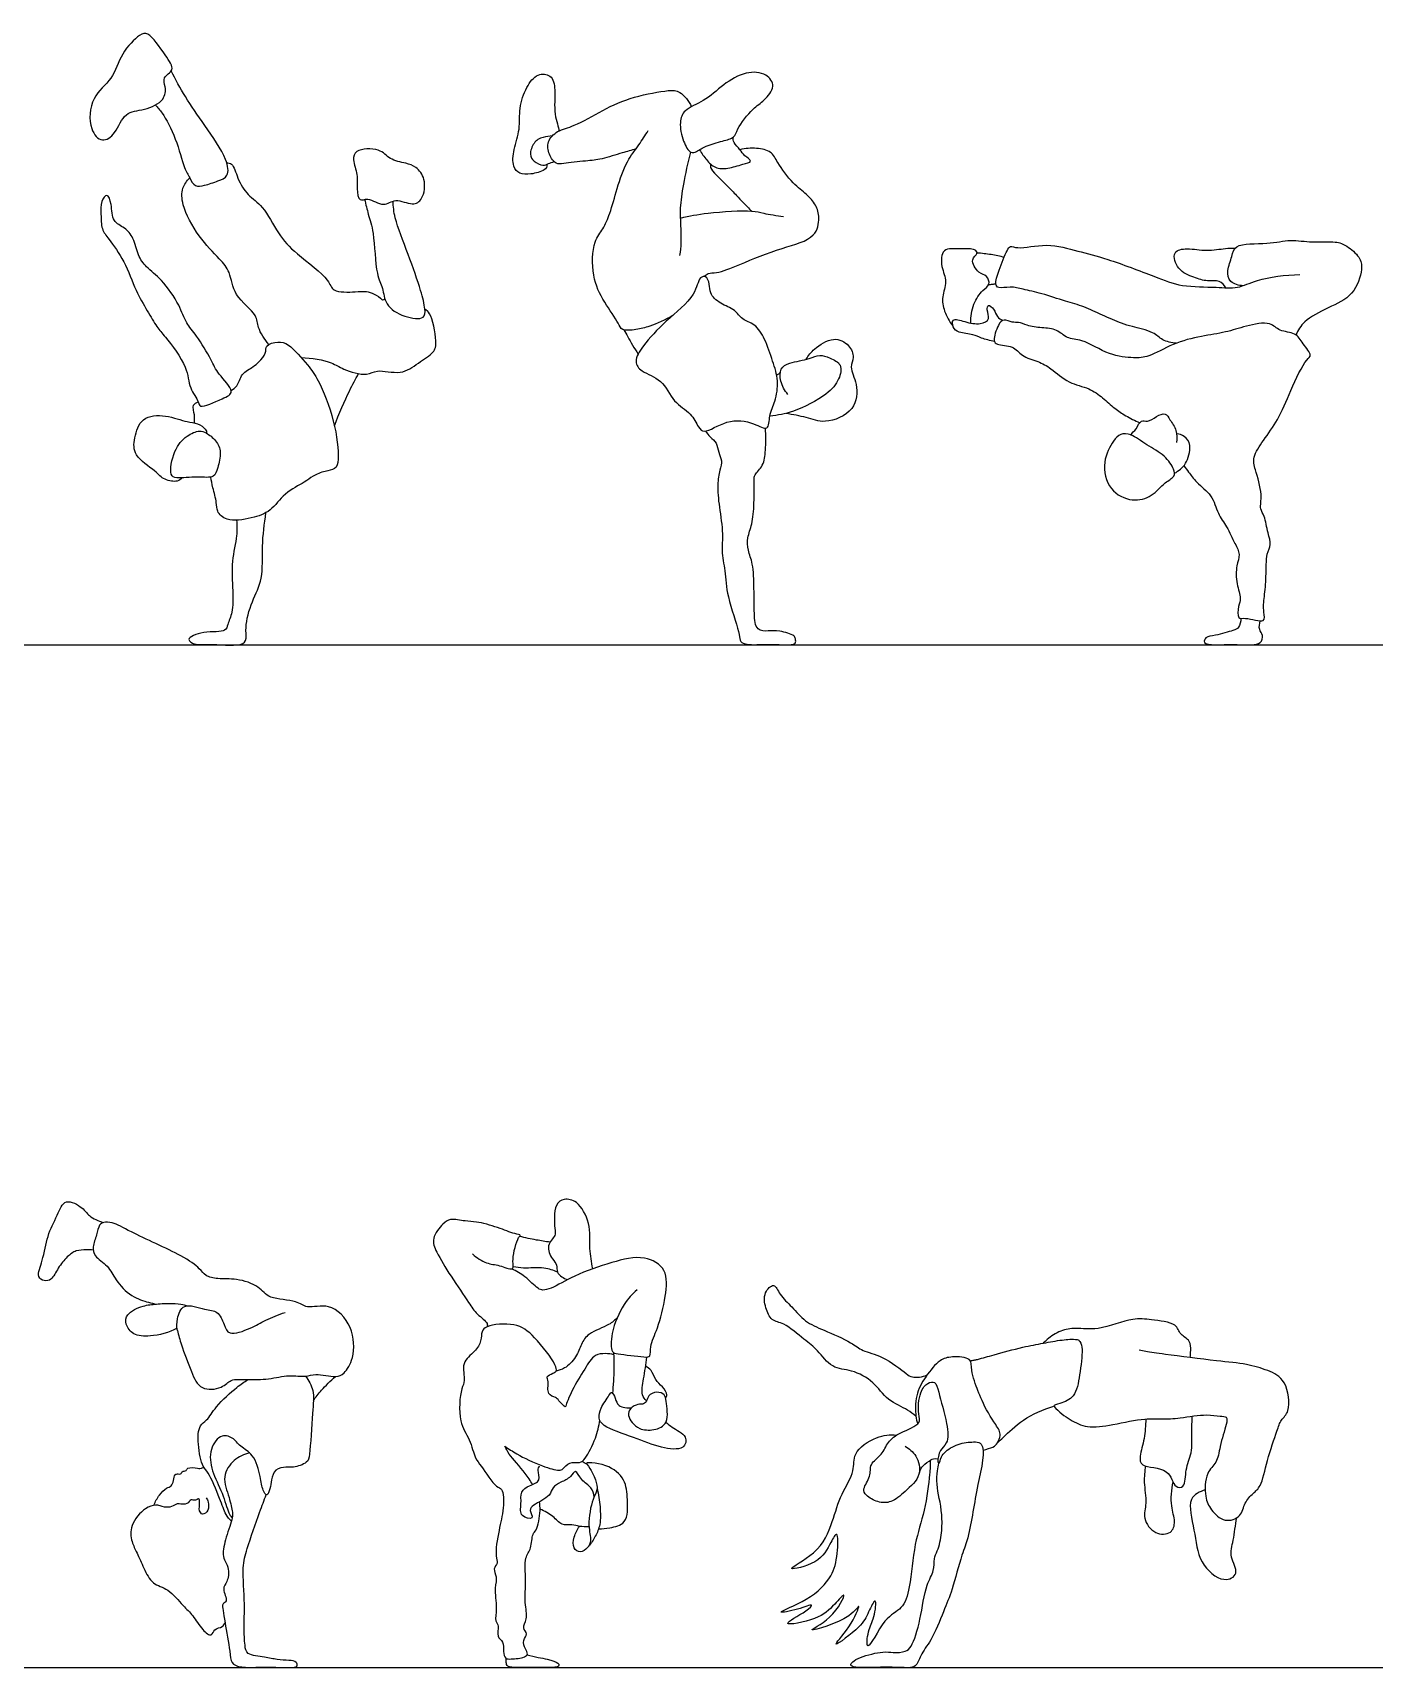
# Model space of a CAD drawing. Header units: millimetres. Extents: x 71.6 to 121.6, y 1.1 to 34.5.
# Drawn here: x 92.557 to 96.643, y 10.922 to 15.904 of the extents above; entities that cross this region are included whole.
import ezdxf

# ---------------------------------------------------------------- set-up
doc = ezdxf.new("R2010")
doc.units = ezdxf.units.MM

msp = doc.modelspace()

# ---------------------------------------------------------------- linework, layer by layer
for p, q in [((89.5772, 14.0402), (104.2076, 14.0402)), ((89.5772, 10.9244), (104.9122, 10.9244))]:
    msp.add_line(p, q)
for points, knots in [([(92.9605, 15.7392), (92.9625, 15.7271), (92.9598, 15.696), (92.8974, 15.6663), (92.8353, 15.6655), (92.8123, 15.5979), (92.7678, 15.5663), (92.7263, 15.6123), (92.7322, 15.7118), (92.8036, 15.7609), (92.8234, 15.8407), (92.8793, 15.8978), (92.9119, 15.9088), (92.9591, 15.837), (92.9942, 15.7907), (92.9504, 15.7692), (92.9588, 15.7496), (92.9605, 15.7392)], [0, 0, 0, 0, 0.350245, 0.8069, 1.238844, 1.699882, 2.075086, 2.467724, 3.013287, 3.527412, 4.043448, 4.54211, 4.828176, 5.347177, 5.747911, 6.076226, 6.376789, 6.376789, 6.376789, 6.376789]), ([(92.9306, 15.684), (92.938, 15.6763), (92.9539, 15.6599), (92.9956, 15.5816), (93.0165, 15.4944), (93.0348, 15.4644), (93.0499, 15.4328), (93.0822, 15.4391), (93.1206, 15.452), (93.1566, 15.4667), (93.1487, 15.5258), (93.0802, 15.6234), (93.0212, 15.7074), (92.9922, 15.7616), (92.9791, 15.7885)], [0, 0, 0, 0, 0.323493, 0.860901, 1.405851, 1.746197, 2.05351, 2.355556, 2.729607, 3.054102, 3.450462, 4.079315, 4.66775, 5.208371, 5.208371, 5.208371, 5.208371]), ([(94.1232, 15.5035), (94.1238, 15.4957), (94.1172, 15.4835), (94.0738, 15.4722), (94.0399, 15.4724), (94.0165, 15.4978), (94.0216, 15.5513), (94.0428, 15.6104), (94.0367, 15.6743), (94.0589, 15.7378), (94.0913, 15.7819), (94.1389, 15.7779), (94.1512, 15.7275), (94.1417, 15.6589), (94.1594, 15.6158), (94.1593, 15.6048)], [0, 0, 0, 0, 0.23329, 0.588481, 0.901296, 1.191194, 1.577691, 2.010111, 2.441696, 2.886439, 3.272844, 3.597366, 3.959219, 4.424851, 4.818719, 4.818719, 4.818719, 4.818719]), ([(94.6084, 15.5586), (94.5966, 15.5534), (94.5807, 15.5424), (94.5587, 15.5353), (94.5356, 15.5757), (94.5252, 15.6303), (94.5404, 15.6726), (94.6042, 15.6944), (94.6592, 15.7476), (94.7259, 15.7877), (94.7916, 15.783), (94.8219, 15.7404), (94.7839, 15.6958), (94.7499, 15.6749), (94.7019, 15.6135), (94.6953, 15.5837), (94.6569, 15.5739), (94.623, 15.5652), (94.6084, 15.5586)], [0, 0, 0, 0, 0.313315, 0.538825, 0.88455, 1.29466, 1.633368, 2.062605, 2.543451, 3.018694, 3.439487, 3.782627, 4.162453, 4.525076, 4.995044, 5.281066, 5.603727, 5.99578, 5.99578, 5.99578, 5.99578]), ([(94.3938, 15.5502), (94.3799, 15.5462), (94.3524, 15.5388), (94.2896, 15.5182), (94.2434, 15.5137), (94.1755, 15.5072), (94.15, 15.502), (94.1275, 15.5339), (94.122, 15.5737), (94.1555, 15.6085), (94.2098, 15.6187), (94.295, 15.6714), (94.384, 15.7104), (94.491, 15.7299), (94.5292, 15.7284), (94.5568, 15.6963), (94.5629, 15.6788)], [0, 0, 0, 0, 0.358056, 0.790221, 1.176028, 1.619083, 1.880125, 2.195648, 2.529814, 2.880418, 3.280206, 3.816569, 4.370528, 4.925867, 5.251541, 5.65661, 5.65661, 5.65661, 5.65661]), ([(94.5067, 15.0433), (94.4846, 15.0298), (94.4364, 15.0092), (94.3976, 14.9994), (94.3499, 14.9954), (94.3404, 15.0224), (94.2948, 15.086), (94.2583, 15.1607), (94.2623, 15.2684), (94.2949, 15.3058), (94.3166, 15.3558), (94.3364, 15.4302), (94.3639, 15.5128), (94.4036, 15.5615), (94.4221, 15.5918), (94.4315, 15.6063)], [0, 0, 0, 0, 0.478072, 0.835445, 1.179774, 1.443757, 1.915541, 2.426306, 2.97064, 3.343466, 3.733879, 4.214747, 4.721957, 5.14923, 5.540091, 5.540091, 5.540091, 5.540091]), ([(93.7244, 15.4936), (93.7348, 15.4859), (93.7559, 15.4592), (93.7478, 15.3972), (93.7135, 15.3749), (93.6613, 15.4035), (93.6267, 15.3697), (93.5794, 15.4051), (93.5501, 15.3872), (93.543, 15.4324), (93.5482, 15.4713), (93.5308, 15.5159), (93.5387, 15.55), (93.6159, 15.5547), (93.6422, 15.5169), (93.6937, 15.5075), (93.7151, 15.5004), (93.7244, 15.4936)], [0, 0, 0, 0, 0.377665, 0.810122, 1.139591, 1.548734, 1.905215, 2.310875, 2.584032, 2.916847, 3.293054, 3.679727, 3.977582, 4.43794, 4.818389, 5.218075, 5.550466, 5.550466, 5.550466, 5.550466]), ([(94.14, 15.5907), (94.1311, 15.5891), (94.1057, 15.5865), (94.082, 15.5707), (94.0684, 15.5336), (94.0817, 15.5118), (94.1112, 15.4964), (94.1276, 15.5064), (94.1394, 15.5097), (94.145, 15.5119)], [5.137139, 5.137139, 5.137139, 5.137139, 5.364159, 5.675318, 5.996481, 6.260551, 6.557557, 6.784806, 7.015942, 7.015942, 7.015942, 7.015942]), ([(94.5882, 15.5479), (94.594, 15.5367), (94.6089, 15.5169), (94.6343, 15.49), (94.6757, 15.4892), (94.7154, 15.5034), (94.7536, 15.5114), (94.7225, 15.53), (94.7128, 15.5476), (94.6901, 15.5692), (94.6903, 15.581), (94.6904, 15.5864)], [0, 0, 0, 0, 0.332711, 0.65244, 0.987582, 1.360201, 1.631047, 1.892863, 2.15605, 2.448124, 2.666582, 2.666582, 2.666582, 2.666582]), ([(94.6025, 15.1622), (94.606, 15.1657), (94.6146, 15.1735), (94.6438, 15.1708), (94.7153, 15.2009), (94.8344, 15.2493), (94.9428, 15.2748), (94.9547, 15.3404), (94.9438, 15.3807), (94.9135, 15.4132), (94.871, 15.4445), (94.8252, 15.5069), (94.8084, 15.5444), (94.7603, 15.5543), (94.7273, 15.5521), (94.711, 15.5477)], [0, 0, 0, 0, 0.208781, 0.483054, 0.952963, 1.588556, 2.140393, 2.541815, 2.886067, 3.23694, 3.637573, 4.113204, 4.450811, 4.81049, 5.196746, 5.196746, 5.196746, 5.196746]), ([(93.1481, 15.5079), (93.1531, 15.5074), (93.1674, 15.5078), (93.1809, 15.4576), (93.2109, 15.4079), (93.2617, 15.3762), (93.3042, 15.2892), (93.357, 15.2307), (93.4612, 15.1571), (93.467, 15.1125), (93.5413, 15.1144), (93.5723, 15.1192), (93.6054, 15.1066), (93.6229, 15.0895)], [0, 0, 0, 0, 0.221613, 0.611717, 1.050083, 1.48609, 2.032093, 2.563003, 3.191948, 3.536792, 3.990896, 4.328715, 4.727547, 4.727547, 4.727547, 4.727547]), ([(94.5283, 15.2256), (94.5301, 15.2389), (94.5332, 15.2654), (94.5311, 15.3231), (94.5285, 15.3713), (94.5392, 15.4449), (94.5528, 15.5084), (94.5618, 15.5406)], [0, 0, 0, 0, 0.343954, 0.751061, 1.128901, 1.591995, 2.135297, 2.135297, 2.135297, 2.135297]), ([(94.6221, 15.5039), (94.6216, 15.5005), (94.6158, 15.4914), (94.6706, 15.4401), (94.6995, 15.4099), (94.7212, 15.3863), (94.7382, 15.3693), (94.7468, 15.361)], [0, 0, 0, 0, 0.173687, 0.625435, 0.996317, 1.296131, 1.621079, 1.621079, 1.621079, 1.621079]), ([(93.2762, 14.9547), (93.2633, 14.9701), (93.2398, 15.0056), (93.2436, 15.047), (93.1664, 15.1019), (93.161, 15.176), (93.1246, 15.2172), (93.0602, 15.2825), (93.0107, 15.3756), (93.0098, 15.4305), (93.0263, 15.4533), (93.0354, 15.4621)], [0, 0, 0, 0, 0.443628, 0.794446, 1.323165, 1.801399, 2.211708, 2.762687, 3.349578, 3.756199, 4.107587, 4.107587, 4.107587, 4.107587]), ([(93.0686, 14.7671), (93.0639, 14.7685), (93.0637, 14.7828), (93.0307, 14.8241), (93.0318, 14.887), (92.9619, 14.9778), (92.9347, 15.0071), (92.9052, 15.0597), (92.869, 15.1192), (92.8393, 15.2073), (92.7911, 15.2738), (92.7652, 15.3052), (92.7656, 15.3512), (92.7633, 15.3876), (92.7847, 15.4195), (92.7992, 15.3784), (92.7979, 15.328), (92.8388, 15.3113), (92.8661, 15.279), (92.876, 15.2255), (92.9034, 15.1891), (92.9525, 15.1516), (93.0048, 15.0768), (93.0232, 15.0191), (93.0576, 14.9819), (93.1019, 14.907), (93.1189, 14.8668), (93.1777, 14.8091), (93.134, 14.7892), (93.0788, 14.7642), (93.0686, 14.7671)], [0, 0, 0, 0, 0.217693, 0.616281, 1.075033, 1.672406, 2.043373, 2.4712, 2.95248, 3.508434, 4.023459, 4.378697, 4.754392, 5.112929, 5.390743, 5.703998, 6.107019, 6.460197, 6.826216, 7.240789, 7.61836, 8.067132, 8.613156, 9.050586, 9.457899, 9.980062, 10.387138, 10.843416, 11.187202, 11.660172, 11.660172, 11.660172, 11.660172]), ([(93.568, 15.3964), (93.5717, 15.3814), (93.5788, 15.3488), (93.5984, 15.2943), (93.6003, 15.1697), (93.625, 15.1285), (93.6288, 15.0729), (93.6856, 15.0371), (93.7522, 15.0286), (93.7528, 15.066), (93.7384, 15.1229), (93.7021, 15.2281), (93.6577, 15.3379), (93.6557, 15.3739), (93.6544, 15.391)], [0, 0, 0, 0, 0.389538, 0.833863, 1.463435, 1.861901, 2.260459, 2.724422, 3.150298, 3.436988, 3.872306, 4.488448, 5.108131, 5.517457, 5.517457, 5.517457, 5.517457]), ([(94.5302, 15.3397), (94.5579, 15.3461), (94.6084, 15.3568), (94.748, 15.3651), (94.7812, 15.3535), (94.8236, 15.3475), (94.8436, 15.3443)], [0, 0, 0, 0, 0.500872, 1.125997, 1.458387, 1.881033, 1.881033, 1.881033, 1.881033]), ([(95.4145, 15.0197), (95.4134, 15.0391), (95.4191, 15.078), (95.4473, 15.1197), (95.4747, 15.1352), (95.4638, 15.1671), (95.4366, 15.1692), (95.4093, 15.2147), (95.4383, 15.2301), (95.425, 15.2487), (95.3845, 15.2429), (95.3235, 15.2527), (95.3224, 15.189), (95.344, 15.1467), (95.3239, 15.1), (95.3318, 15.0554), (95.3484, 15.0249), (95.3594, 15.0119)], [0, 0, 0, 0, 0.424969, 0.815384, 1.104336, 1.379321, 1.664549, 2.02631, 2.291642, 2.495492, 2.852615, 3.249759, 3.63601, 4.020958, 4.399049, 4.768152, 5.165312, 5.165312, 5.165312, 5.165312]), ([(96.0395, 14.9583), (96.0255, 14.9596), (95.9958, 14.9659), (95.9709, 14.9951), (95.9043, 15.0086), (95.8738, 15.0189), (95.8131, 15.0439), (95.7593, 15.0712), (95.7016, 15.0858), (95.6315, 15.1104), (95.574, 15.1223), (95.5362, 15.1324), (95.4985, 15.124), (95.4864, 15.1396), (95.5, 15.1828), (95.5226, 15.2386), (95.5339, 15.2568), (95.5604, 15.2436), (95.6485, 15.2661), (95.7414, 15.238), (95.8306, 15.2165), (95.9729, 15.1623), (96.0545, 15.1291), (96.1599, 15.1306), (96.2278, 15.1233), (96.2872, 15.1555), (96.3726, 15.1669), (96.4158, 15.1679)], [0, 0, 0, 0, 0.360298, 0.70284, 1.147718, 1.474494, 1.916297, 2.35266, 2.780336, 3.261749, 3.687542, 4.038828, 4.366186, 4.569519, 4.938493, 5.381581, 5.604276, 5.8683, 6.388935, 6.935195, 7.476194, 8.155825, 8.688082, 9.249307, 9.698976, 10.14518, 10.778222, 10.778222, 10.778222, 10.778222]), ([(96.191, 15.1273), (96.1859, 15.1352), (96.1717, 15.1521), (96.1335, 15.1453), (96.0929, 15.1593), (96.043, 15.1785), (96.0244, 15.2405), (96.0767, 15.2494), (96.1309, 15.2377), (96.1887, 15.2482), (96.209, 15.248), (96.2189, 15.2482)], [0, 0, 0, 0, 0.295105, 0.624491, 0.990069, 1.395263, 1.778828, 2.12658, 2.554979, 2.97465, 3.27795, 3.27795, 3.27795, 3.27795]), ([(96.2433, 15.1338), (96.2301, 15.1337), (96.2005, 15.1423), (96.193, 15.181), (96.2104, 15.222), (96.2163, 15.2648), (96.3204, 15.2588), (96.3867, 15.2763), (96.4531, 15.2639), (96.5241, 15.2705), (96.5596, 15.2566), (96.6, 15.2219), (96.6083, 15.1828), (96.581, 15.1002), (96.5032, 15.0682), (96.4277, 15.0286), (96.411, 14.9985), (96.4039, 14.9842)], [0, 0, 0, 0, 0.349515, 0.673098, 1.045126, 1.366232, 1.899541, 2.374709, 2.827861, 3.289885, 3.632108, 4.021451, 4.363176, 4.854692, 5.364758, 5.870976, 6.256127, 6.256127, 6.256127, 6.256127]), ([(95.433, 15.2343), (95.4473, 15.2333), (95.4759, 15.23), (95.5026, 15.2243), (95.5157, 15.2208)], [0, 0, 0, 0, 0.364919, 0.7197918, 0.7197918, 0.7197918, 0.7197918]), ([(94.5912, 15.1572), (94.5957, 15.1621), (94.6093, 15.1656), (94.6198, 15.1372), (94.6171, 15.1097), (94.6512, 15.0764), (94.6968, 15.0631), (94.7165, 15.0283), (94.7586, 15.0181), (94.789, 14.9701), (94.8106, 14.9038), (94.8299, 14.8453), (94.8201, 14.781), (94.7989, 14.7419), (94.8004, 14.6867), (94.7486, 14.7199), (94.6725, 14.7298), (94.6036, 14.6803), (94.5824, 14.7039), (94.5632, 14.7483), (94.5053, 14.7777), (94.4772, 14.8498), (94.4114, 14.8686), (94.386, 14.904), (94.4185, 14.9557), (94.4837, 15.0276), (94.5751, 15.0976), (94.5828, 15.1482), (94.5912, 15.1572)], [0, 0, 0, 0, 0.21426, 0.485944, 0.769359, 1.127538, 1.499802, 1.826882, 2.166686, 2.565315, 3.021687, 3.448917, 3.875021, 4.251243, 4.581979, 4.93486, 5.423569, 5.889633, 6.146855, 6.516225, 6.945665, 7.408884, 7.843858, 8.161765, 8.554238, 9.103459, 9.687361, 10.087185, 10.087185, 10.087185, 10.087185]), ([(95.4684, 15.1368), (95.4723, 15.1374), (95.4801, 15.1385), (95.487, 15.1392), (95.4905, 15.1395)], [0, 0, 0, 0, 0.1914375, 0.370697, 0.370697, 0.370697, 0.370697]), ([(93.3752, 14.9147), (93.4059, 14.9148), (93.4691, 14.9021), (93.5003, 14.8783), (93.5762, 14.8561), (93.6047, 14.8817), (93.6803, 14.8594), (93.7296, 14.8983), (93.7806, 14.9283), (93.7892, 14.9642), (93.771, 15.0524), (93.7567, 15.0582), (93.7515, 15.0623)], [0, 0, 0, 0, 0.547919, 0.923556, 1.403055, 1.738827, 2.214014, 2.66505, 3.087479, 3.431655, 3.956696, 4.211835, 4.211835, 4.211835, 4.211835]), ([(95.4857, 14.964), (95.4726, 14.9666), (95.4459, 14.973), (95.4218, 14.9865), (95.3773, 14.9887), (95.3588, 15.0055), (95.3553, 15.0371), (95.3985, 15.0224), (95.4406, 15.0136), (95.4755, 15.0308), (95.4615, 15.0583), (95.4661, 15.0793), (95.4868, 15.0621), (95.4928, 15.0382), (95.5053, 15.031), (95.5112, 15.028)], [0, 0, 0, 0, 0.351815, 0.64935, 1.010881, 1.284331, 1.532564, 1.860737, 2.24486, 2.544382, 2.831638, 3.037982, 3.280849, 3.560994, 3.807178, 3.807178, 3.807178, 3.807178]), ([(94.3574, 14.9994), (94.3614, 14.9922), (94.3695, 14.9778), (94.3901, 14.9426), (94.4007, 14.9252)], [0, 0, 0, 0, 0.2699016, 0.6940912, 0.6940912, 0.6940912, 0.6940912]), ([(96.0627, 14.5847), (96.0676, 14.5784), (96.0783, 14.5659), (96.1011, 14.532), (96.1506, 14.4976), (96.165, 14.4391), (96.1942, 14.4004), (96.2173, 14.3495), (96.2363, 14.315), (96.2213, 14.2802), (96.2218, 14.2262), (96.2387, 14.1809), (96.2281, 14.1597), (96.2249, 14.1147), (96.2509, 14.1258), (96.3154, 14.1016), (96.3035, 14.1433), (96.308, 14.1888), (96.3147, 14.2461), (96.312, 14.3163), (96.3309, 14.3446), (96.3174, 14.3803), (96.3104, 14.432), (96.2923, 14.4538), (96.3041, 14.4991), (96.2801, 14.5724), (96.2713, 14.6122), (96.3063, 14.6649), (96.3521, 14.7265), (96.3857, 14.8108), (96.431, 14.9077), (96.4557, 14.9209), (96.4237, 14.9579), (96.4048, 14.9928), (96.3528, 14.9927), (96.3262, 15.0269), (96.2501, 15.0111), (96.19, 14.9907), (96.1151, 14.9807), (96.0303, 14.9595), (95.9576, 14.9157), (95.9091, 14.9128), (95.8341, 14.92), (95.7561, 14.972), (95.707, 14.9703), (95.6767, 15.0029), (95.6303, 15.0046), (95.5862, 15.011), (95.5601, 15.024), (95.5405, 15.02), (95.5133, 15.0348), (95.496, 15.0135), (95.4802, 14.9676), (95.4938, 14.9515), (95.5448, 14.9529), (95.568, 14.9174), (95.6198, 14.9037), (95.6595, 14.8825), (95.711, 14.8345), (95.7743, 14.8241), (95.8156, 14.7927), (95.8514, 14.7593), (95.8854, 14.7371), (95.9139, 14.7226), (95.9286, 14.7165)], [0, 0, 0, 0, 0.270711, 0.621885, 1.048828, 1.470224, 1.859074, 2.27518, 2.610585, 2.938177, 3.350038, 3.724229, 4.002155, 4.326854, 4.580932, 4.990753, 5.273034, 5.657294, 6.089197, 6.549794, 6.855333, 7.188892, 7.589655, 7.869192, 8.234204, 8.721874, 9.068771, 9.492175, 9.979082, 10.528496, 11.095494, 11.335713, 11.689616, 12.041059, 12.413907, 12.75625, 13.222724, 13.676322, 14.153811, 14.680325, 15.183712, 15.563109, 16.041232, 16.576015, 16.951324, 17.299881, 17.674349, 18.048593, 18.339373, 18.583377, 18.866137, 19.136683, 19.515819, 19.737379, 20.112566, 20.464183, 20.859035, 21.235795, 21.695011, 22.135792, 22.532128, 22.917932, 23.272496, 23.655801, 23.655801, 23.655801, 23.655801]), ([(93.1612, 14.8147), (93.1675, 14.8186), (93.1818, 14.8266), (93.1914, 14.8674), (93.229, 14.8854), (93.2457, 14.9017), (93.2702, 14.9266), (93.2637, 14.9543), (93.3065, 14.9645), (93.3387, 14.9574), (93.3971, 14.8902), (93.4293, 14.8458), (93.4786, 14.7241), (93.4914, 14.61), (93.4806, 14.5721), (93.4461, 14.5702), (93.4092, 14.5545), (93.3851, 14.5334), (93.3213, 14.5035), (93.2841, 14.4447), (93.2247, 14.425), (93.1487, 14.4126), (93.1162, 14.4457), (93.1184, 14.4732), (93.1051, 14.5186), (93.1014, 14.5399), (93.0993, 14.5509)], [0, 0, 0, 0, 0.268688, 0.624443, 0.981267, 1.264721, 1.588631, 1.857054, 2.196147, 2.526072, 3.0467, 3.4846, 4.138681, 4.756124, 5.072063, 5.386217, 5.74357, 6.068563, 6.539264, 7.007912, 7.457488, 7.948101, 8.299166, 8.59261, 8.980404, 9.311633, 9.311633, 9.311633, 9.311633]), ([(94.9126, 14.9095), (94.9196, 14.9212), (94.9359, 14.9423), (94.9949, 14.9817), (95.0453, 14.9553), (95.061, 14.9153), (95.0426, 14.8845), (95.072, 14.8333), (95.0653, 14.7498), (94.9698, 14.7102), (94.9142, 14.7346), (94.8719, 14.7405), (94.8516, 14.7449)], [0, 0, 0, 0, 0.34665, 0.782371, 1.164453, 1.498236, 1.797829, 2.198444, 2.667797, 3.180187, 3.598219, 4.02723, 4.02723, 4.02723, 4.02723]), ([(94.857, 14.8027), (94.8468, 14.814), (94.833, 14.8411), (94.8317, 14.8828), (94.8633, 14.9005), (94.9223, 14.9094), (94.953, 14.9258), (94.9852, 14.9138), (95.0246, 14.8953), (95.0136, 14.8446), (94.9759, 14.7987), (94.8737, 14.7464), (94.8264, 14.7392), (94.8021, 14.7368)], [0, 0, 0, 0, 0.366307, 0.693081, 1, 1.421283, 1.733919, 2.043917, 2.376534, 2.726932, 3.148056, 3.721438, 4.185667, 4.185667, 4.185667, 4.185667]), ([(93.4761, 14.7067), (93.4894, 14.7428), (93.5206, 14.8132), (93.5399, 14.8484), (93.5498, 14.8659)], [0, 0, 0, 0, 0.613354, 1.056292, 1.056292, 1.056292, 1.056292]), ([(94.8226, 14.8619), (94.8242, 14.8624), (94.8275, 14.8637), (94.8324, 14.8682), (94.8341, 14.8709)], [0, 0, 0, 0, 0.1234345, 0.2920292, 0.2920292, 0.2920292, 0.2920292]), ([(93.0499, 14.7159), (93.05, 14.7239), (93.0517, 14.7388), (93.0409, 14.772), (93.0559, 14.7778), (93.0615, 14.7798)], [0, 0, 0, 0, 0.280417, 0.5921202, 0.831552, 0.831552, 0.831552, 0.831552]), ([(93.0121, 14.5484), (93.0079, 14.5443), (92.9985, 14.5348), (92.955, 14.5408), (92.9311, 14.5714), (92.8622, 14.6134), (92.8657, 14.6703), (92.8867, 14.7367), (92.9632, 14.7421), (93.0259, 14.7171), (93.0581, 14.717), (93.0849, 14.698), (93.0866, 14.6883), (93.0875, 14.684)], [0, 0, 0, 0, 0.239344, 0.590005, 0.954459, 1.444775, 1.857634, 2.304369, 2.775061, 3.244707, 3.568643, 3.877308, 4.085375, 4.085375, 4.085375, 4.085375]), ([(94.6064, 14.6908), (94.6107, 14.6847), (94.6191, 14.672), (94.6421, 14.6557), (94.6442, 14.6257), (94.6585, 14.6008), (94.6484, 14.5705), (94.6411, 14.5258), (94.6475, 14.4592), (94.6609, 14.3784), (94.6535, 14.3265), (94.667, 14.2622), (94.6696, 14.1878), (94.7091, 14.0832), (94.7096, 14.053), (94.7248, 14.0383), (94.7905, 14.0416), (94.8319, 14.0407), (94.8839, 14.0379), (94.8798, 14.0586), (94.8772, 14.0701), (94.8298, 14.0839), (94.7994, 14.0817), (94.7578, 14.0815), (94.7542, 14.1399), (94.754, 14.2097), (94.7523, 14.2855), (94.7348, 14.3268), (94.7325, 14.3669), (94.7496, 14.409), (94.7549, 14.4696), (94.7538, 14.54), (94.7539, 14.5584), (94.7851, 14.5864), (94.7891, 14.6335), (94.7912, 14.6774), (94.7884, 14.6995)], [0, 0, 0, 0, 0.258409, 0.536454, 0.826192, 1.108489, 1.402776, 1.764294, 2.213262, 2.703423, 3.09501, 3.520864, 4.005768, 4.574394, 4.86025, 5.112121, 5.524145, 5.904709, 6.25644, 6.455018, 6.632025, 6.995619, 7.316482, 7.622659, 7.999745, 8.471248, 8.941034, 9.300688, 9.632994, 9.991547, 10.427427, 10.87701, 11.100963, 11.428969, 11.800829, 12.244257, 12.244257, 12.244257, 12.244257]), ([(95.8994, 14.6798), (95.9057, 14.6855), (95.9185, 14.6954), (95.931, 14.7274), (95.9539, 14.7163), (95.9779, 14.7362), (96.0077, 14.7487), (96.0206, 14.7241), (96.0425, 14.6938), (96.0426, 14.6683), (96.0409, 14.6562)], [0, 0, 0, 0, 0.281406, 0.576801, 0.814844, 1.12214, 1.411999, 1.677255, 2.017888, 2.353699, 2.353699, 2.353699, 2.353699]), ([(92.979, 14.5593), (92.9816, 14.5518), (92.9976, 14.5451), (93.058, 14.554), (93.1105, 14.5454), (93.121, 14.5806), (93.133, 14.626), (93.1173, 14.6627), (93.0863, 14.6862), (93.0648, 14.6946), (93.0226, 14.6767), (92.986, 14.6343), (92.9742, 14.5733), (92.979, 14.5593)], [0, 0, 0, 0, 0.256753, 0.709258, 1.102944, 1.413556, 1.804436, 2.15738, 2.50547, 2.769136, 3.13372, 3.574993, 4.053122, 4.053122, 4.053122, 4.053122]), ([(96.0321, 14.554), (96.0277, 14.5467), (96.002, 14.5343), (95.9669, 14.4897), (95.9048, 14.4735), (95.832, 14.5083), (95.8118, 14.5964), (95.8459, 14.6596), (95.8687, 14.6837), (95.9046, 14.6831), (95.9502, 14.646), (96.0042, 14.6197), (96.0339, 14.5769), (96.0355, 14.5596), (96.0321, 14.554)], [0, 0, 0, 0, 0.322133, 0.739631, 1.168075, 1.64026, 2.145702, 2.607914, 2.912608, 3.21916, 3.642001, 4.081693, 4.472555, 4.723311, 4.723311, 4.723311, 4.723311]), ([(96.0344, 14.5622), (96.041, 14.5659), (96.0535, 14.5757), (96.0711, 14.5908), (96.0886, 14.6478), (96.0658, 14.6768), (96.0491, 14.6817), (96.0411, 14.6825)], [0, 0, 0, 0, 0.263508, 0.532922, 0.945941, 1.263847, 1.53624, 1.53624, 1.53624, 1.53624]), ([(93.178, 14.4194, 0.0011), (93.1789, 14.4036, 0.0011), (93.1812, 14.3707, 0.0011), (93.1604, 14.2935, 0.0011), (93.167, 14.2063, 0.0011), (93.1681, 14.1404, 0.0011), (93.1497, 14.1031, 0.0011), (93.1471, 14.0763, 0.0011), (93.0797, 14.0837, 0.0011), (93.0189, 14.0579, 0.0011), (93.0543, 14.0374, 0.0011), (93.0924, 14.0442, 0.0011), (93.1931, 14.0335, 0.0011), (93.2102, 14.0551, 0.0011), (93.2029, 14.0991, 0.0011), (93.2245, 14.1755, 0.0011), (93.2609, 14.2406, 0.0011), (93.2533, 14.3417, 0.0011), (93.2629, 14.4082, 0.0011), (93.2675, 14.4423, 0.0011)], [0, 0, 0, 0, 0.393781, 0.899642, 1.441235, 1.901832, 2.265315, 2.538182, 2.995038, 3.396986, 3.671984, 4.04845, 4.604194, 4.930255, 5.213302, 5.708102, 6.208074, 6.771118, 7.350923, 7.350923, 7.350923, 7.350923]), ([(96.236, 14.1202), (96.237, 14.111), (96.2316, 14.0898), (96.212, 14.0833), (96.1603, 14.0671), (96.1293, 14.0662), (96.1196, 14.0417), (96.164, 14.0393), (96.2315, 14.0417), (96.2988, 14.0367), (96.3057, 14.0701), (96.2903, 14.0857), (96.2928, 14.1044), (96.2954, 14.1126)], [0, 0, 0, 0, 0.293252, 0.539224, 0.950653, 1.257286, 1.469638, 1.790696, 2.278377, 2.708923, 2.976931, 3.226353, 3.5085, 3.5085, 3.5085, 3.5085]), ([(92.7414, 12.1961), (92.7342, 12.1968), (92.7199, 12.197), (92.6881, 12.1962), (92.661, 12.1759), (92.634, 12.1428), (92.6166, 12.1048), (92.5919, 12.1002), (92.5674, 12.1152), (92.5901, 12.1679), (92.5996, 12.2391), (92.6312, 12.298), (92.6535, 12.3578), (92.7111, 12.3253), (92.7272, 12.2991), (92.7571, 12.2844), (92.7718, 12.2798)], [0, 0, 0, 0, 0.280796, 0.613319, 0.959161, 1.360659, 1.742643, 2.021866, 2.296275, 2.724576, 3.248328, 3.755837, 4.181449, 4.609626, 4.959079, 5.371437, 5.371437, 5.371437, 5.371437]), ([(94.2626, 12.1392), (94.2592, 12.1596), (94.251, 12.2008), (94.2578, 12.2772), (94.2192, 12.3462), (94.1756, 12.3544), (94.1436, 12.3359), (94.1459, 12.2619), (94.1519, 12.2398), (94.1183, 12.2109), (94.138, 12.1682), (94.1558, 12.152), (94.1497, 12.1256), (94.1741, 12.1095), (94.1863, 12.1061)], [0, 0, 0, 0, 0.558615, 1.181611, 1.788337, 2.225423, 2.617524, 3.208408, 3.544328, 3.970723, 4.428012, 4.767807, 5.10114, 5.538127, 5.538127, 5.538127, 5.538127]), ([(92.9979, 11.9514), (93.0016, 11.9365), (93.0093, 11.9068), (93.0392, 11.8263), (93.0656, 11.7676), (93.1335, 11.7725), (93.1591, 11.8024), (93.1829, 11.8014), (93.214, 11.8019), (93.2771, 11.8011), (93.3354, 11.8174), (93.3891, 11.8081), (93.4183, 11.8224), (93.4802, 11.8056), (93.508, 11.8197), (93.5383, 11.8696), (93.5356, 11.9639), (93.4645, 12.0388), (93.3915, 12.0146), (93.3609, 12.0456), (93.2765, 12.0442), (93.2471, 12.0875), (93.1784, 12.1109), (93.1229, 12.1063), (93.0832, 12.116), (93.0641, 12.1429), (93.0079, 12.1835), (92.8585, 12.2479), (92.804, 12.2811), (92.7735, 12.2822), (92.7581, 12.273), (92.7526, 12.2414), (92.7384, 12.2066), (92.7442, 12.1755), (92.7887, 12.1486), (92.8088, 12.1036), (92.855, 12.0531), (92.9087, 12.0372), (92.9257, 12.0331), (92.9339, 12.0316)], [0, 0, 0, 0, 0.411032, 0.973718, 1.438542, 1.894979, 2.261493, 2.536848, 2.872145, 3.352086, 3.832097, 4.262185, 4.604672, 5.072711, 5.394493, 5.835685, 6.415522, 6.992525, 7.477695, 7.85742, 8.386517, 8.81244, 9.314294, 9.772269, 10.140733, 10.466816, 10.969117, 11.751313, 12.237054, 12.545312, 12.779901, 13.115513, 13.488779, 13.807568, 14.226299, 14.653932, 15.151415, 15.596339, 15.900268, 15.900268, 15.900268, 15.900268]), ([(93.8967, 12.1842), (93.9091, 12.1729), (93.9389, 12.1531), (93.976, 12.1519), (94.0177, 12.1334), (94.0222, 12.1478), (94.0161, 12.1682), (94.0323, 12.2341), (94.0463, 12.2418), (94.0204, 12.2464), (93.9737, 12.2657), (93.9091, 12.2837), (93.8756, 12.2829), (93.8279, 12.2938), (93.8058, 12.2764), (93.7692, 12.2319), (93.7879, 12.1865), (93.8299, 12.1161), (93.8847, 12.0371), (93.9071, 12.002), (93.9443, 11.9748), (93.9415, 11.966), (93.9413, 11.9627)], [0, 0, 0, 0, 0.503678, 0.955867, 1.398526, 1.604134, 1.942073, 2.525075, 2.731543, 3.028274, 3.556098, 4.133696, 4.556542, 5.028936, 5.398353, 5.907801, 6.375243, 7.030215, 7.725626, 8.200702, 8.651864, 8.875999, 8.875999, 8.875999, 8.875999]), ([(94.1327, 12.2201), (94.1187, 12.222), (94.0908, 12.2263), (94.0569, 12.2336), (94.04, 12.2378)], [0, 0, 0, 0, 0.462016, 0.9740719, 0.9740719, 0.9740719, 0.9740719]), ([(94.3978, 12.0754), (94.3828, 12.062), (94.3546, 12.0323), (94.3174, 11.9484), (94.3175, 11.8826), (94.3404, 11.8798), (94.4162, 11.8699), (94.4409, 11.8698), (94.4357, 11.9063), (94.4633, 11.96), (94.4854, 12.0532), (94.4928, 12.1388), (94.4178, 12.1839), (94.3185, 12.1587), (94.2098, 12.1223), (94.1402, 12.0793), (94.1112, 12.0726), (94.0941, 12.0786), (94.056, 12.118), (94.0303, 12.1317), (94.0166, 12.1389)], [0, 0, 0, 0, 0.551458, 1.241596, 1.77132, 2.075599, 2.705636, 3.012506, 3.386782, 3.940448, 4.647162, 5.275477, 5.8719, 6.583033, 7.360515, 7.996757, 8.357171, 8.642446, 9.157584, 9.64167, 9.64167, 9.64167, 9.64167]), ([(94.1557, 12.1285), (94.1424, 12.1342), (94.1158, 12.145), (94.0517, 12.1393), (94.0312, 12.1434), (94.0207, 12.145)], [0, 0, 0, 0, 0.467827, 1.025913, 1.425915, 1.425915, 1.425915, 1.425915]), ([(95.2471, 11.6906), (95.2385, 11.6969), (95.222, 11.7109), (95.1573, 11.7374), (95.1204, 11.796), (95.0526, 11.8325), (94.9895, 11.8337), (94.9481, 11.8927), (94.9069, 11.923), (94.8474, 11.9747), (94.8061, 11.9792), (94.7875, 12.0206), (94.7814, 12.0651), (94.816, 12.0999), (94.8324, 12.0564), (94.8705, 12.0239), (94.9092, 11.976), (94.9663, 11.9524), (95.0493, 11.9168), (95.0841, 11.8864), (95.1454, 11.8761), (95.2177, 11.8198), (95.2337, 11.8068), (95.2674, 11.8088), (95.2807, 11.8156)], [0, 0, 0, 0, 0.316611, 0.773104, 1.242435, 1.724426, 2.158491, 2.611712, 3.028069, 3.518784, 3.864915, 4.222394, 4.601553, 4.92051, 5.243704, 5.652936, 6.084617, 6.531852, 7.062258, 7.437405, 7.880977, 8.409259, 8.668106, 9.04466, 9.04466, 9.04466, 9.04466]), ([(92.9968, 11.9581), (92.9723, 11.944), (92.9175, 11.931), (92.8635, 11.9348), (92.8383, 11.969), (92.8406, 12.0039), (92.8944, 12.0285), (92.9329, 12.0316), (92.9809, 12.035), (93.0139, 12.0307), (93.0232, 12.0277), (93.0275, 12.0263)], [0, 0, 0, 0, 0.557105, 0.989151, 1.356732, 1.682266, 2.125473, 2.513993, 2.934549, 3.279164, 3.501947, 3.501947, 3.501947, 3.501947]), ([(92.9979, 11.9514), (92.9955, 11.9631), (92.9957, 11.9859), (93.0142, 12.0395), (93.0811, 12.0127), (93.1214, 12.0131), (93.1403, 11.9702), (93.1531, 11.9318), (93.2238, 11.9586), (93.2651, 11.9831), (93.3058, 11.9991), (93.3256, 12.0063)], [0, 0, 0, 0, 0.361443, 0.759596, 1.232667, 1.609538, 2.003678, 2.344126, 2.824501, 3.266833, 3.748085, 3.748085, 3.748085, 3.748085]), ([(94.3274, 11.8769), (94.3188, 11.8794), (94.3009, 11.8812), (94.2659, 11.8797), (94.2372, 11.8309), (94.2006, 11.7749), (94.1806, 11.7231), (94.1791, 11.716), (94.1581, 11.7387), (94.1516, 11.7481), (94.1205, 11.7548), (94.1307, 11.7948), (94.1188, 11.8116), (94.1411, 11.8207), (94.1538, 11.8266), (94.1494, 11.8519), (94.0855, 11.9353), (94.0302, 11.9764), (93.9401, 11.9684), (93.9232, 11.9483), (93.9239, 11.9182), (93.9045, 11.8852), (93.8601, 11.8547), (93.8765, 11.7963), (93.8594, 11.775), (93.8515, 11.6697), (93.889, 11.6233), (93.9036, 11.5601), (93.9235, 11.5404), (93.9658, 11.4718), (93.9907, 11.4724), (93.9926, 11.4039), (93.9767, 11.3461), (93.9637, 11.2658), (93.9761, 11.243), (93.9569, 11.225), (93.9736, 11.1998), (93.9614, 11.166), (93.9722, 11.1063), (93.9634, 11.0662), (93.9792, 11.0515), (93.968, 11.0173), (93.9934, 11.0042), (93.9895, 10.9736), (93.9956, 10.95), (94.015, 10.9501), (94.0543, 10.9536), (94.0674, 10.9659), (94.0561, 10.9814), (94.0477, 11.0075), (94.0676, 11.0269), (94.0457, 11.0457), (94.0666, 11.0736), (94.0531, 11.1241), (94.061, 11.189), (94.0528, 11.2589), (94.0771, 11.2858), (94.0773, 11.332), (94.0936, 11.3415), (94.1038, 11.3938), (94.1018, 11.4209), (94.1003, 11.4289)], [0, 0, 0, 0, 0.368016, 0.761285, 1.273367, 1.88932, 2.400055, 2.516578, 2.880873, 3.149302, 3.495726, 3.918914, 4.201343, 4.514028, 4.762989, 5.076941, 5.797835, 6.408487, 7.04861, 7.381797, 7.752863, 8.188407, 8.686621, 9.191171, 9.561846, 10.260682, 10.825996, 11.367018, 11.767846, 12.38328, 12.689188, 13.223635, 13.817088, 14.443044, 14.775488, 15.091354, 15.443979, 15.860116, 16.418819, 16.857328, 17.158377, 17.546138, 17.884729, 18.267634, 18.591856, 18.88342, 19.334169, 19.593131, 19.881642, 20.243559, 20.573428, 20.892592, 21.269319, 21.76933, 22.358759, 22.93709, 23.356813, 23.809784, 24.102755, 24.654683, 24.903987, 24.903987, 24.903987, 24.903987]), ([(94.3376, 11.9906), (94.3293, 11.9828), (94.3139, 11.9661), (94.2481, 11.9453), (94.2274, 11.9094), (94.2141, 11.8697), (94.1786, 11.8341), (94.1599, 11.8293), (94.1509, 11.8276)], [0, 0, 0, 0, 0.413983, 0.987978, 1.434582, 1.894147, 2.385483, 2.758219, 2.758219, 2.758219, 2.758219]), ([(96.0822, 11.8685), (96.0834, 11.8757), (96.0836, 11.89), (96.0845, 11.9218), (96.0497, 11.9371), (96.0418, 11.9761), (95.9601, 11.9828), (95.9081, 11.9924), (95.8024, 11.9487), (95.7358, 11.9607), (95.6871, 11.952), (95.6586, 11.9343), (95.6465, 11.9234)], [0, 0, 0, 0, 0.26366, 0.561203, 0.884028, 1.207767, 1.685577, 2.112186, 2.698193, 3.161091, 3.54576, 3.937869, 3.937869, 3.937869, 3.937869]), ([(95.4125, 11.8587), (95.4165, 11.8596), (95.4219, 11.8607), (95.4306, 11.8623), (95.4341, 11.8629), (95.4511, 11.8677), (95.4852, 11.8771), (95.5447, 11.8935), (95.5946, 11.9053), (95.6345, 11.912), (95.6914, 11.9233), (95.7236, 11.9251), (95.7419, 11.9228), (95.7493, 11.9133), (95.7559, 11.8914), (95.7456, 11.8155), (95.7343, 11.7477), (95.6896, 11.7295), (95.6666, 11.7229), (95.6664, 11.7203), (95.683, 11.7025), (95.7158, 11.6782), (95.7696, 11.6516), (95.8471, 11.664), (95.9427, 11.6845), (95.9963, 11.681), (96.0518, 11.6834), (96.131, 11.698), (96.17, 11.6889), (96.1968, 11.6904), (96.192, 11.6614), (96.1712, 11.5984), (96.1658, 11.5472), (96.1277, 11.5191), (96.1255, 11.4437), (96.1434, 11.4051), (96.1857, 11.3638), (96.2394, 11.3822), (96.2459, 11.427), (96.2736, 11.4555), (96.3007, 11.4771), (96.3146, 11.557), (96.3465, 11.6419), (96.357, 11.6797), (96.3897, 11.7041), (96.378, 11.8015), (96.3186, 11.8307), (96.2508, 11.8506), (96.1623, 11.8578), (96.011, 11.8776), (95.9494, 11.8867), (95.9339, 11.8895), (95.9272, 11.8907)], [0, 0, 0, 0, 0.196292, 0.317373, 0.317373, 0.317373, 0.726768, 1.267269, 1.267269, 1.707934, 2.134685, 2.523462, 2.523462, 2.639002, 2.922966, 3.415815, 3.874884, 4.257559, 4.515568, 4.515568, 4.515568, 4.953155, 5.375882, 5.872248, 6.429767, 6.836855, 7.256349, 7.760431, 8.121436, 8.368201, 8.628755, 9.097162, 9.495135, 9.86203, 10.329409, 10.703561, 11.111125, 11.489725, 11.853307, 12.198654, 12.516678, 13.018433, 13.562591, 13.902431, 14.236461, 14.75519, 15.198201, 15.659664, 16.199769, 16.901919, 17.337778, 17.591743, 17.591743, 17.591743, 17.591743]), ([(94.3236, 11.7597), (94.3249, 11.7722), (94.3274, 11.7972), (94.3285, 11.8541), (94.3272, 11.8825)], [0, 0, 0, 0, 0.43562, 1.091012, 1.091012, 1.091012, 1.091012]), ([(94.4265, 11.7372), (94.4212, 11.7421), (94.4087, 11.7545), (94.4179, 11.8058), (94.425, 11.8485), (94.4274, 11.8702)], [0, 0, 0, 0, 0.330082, 0.793401, 1.324917, 1.324917, 1.324917, 1.324917]), ([(95.4517, 11.587), (95.4629, 11.5896), (95.4736, 11.5925), (95.4881, 11.5994), (95.4951, 11.6076), (95.5086, 11.6356), (95.4882, 11.6667), (95.4579, 11.7139), (95.4434, 11.7506), (95.4353, 11.7671), (95.4131, 11.8282), (95.4192, 11.8698), (95.3552, 11.8727), (95.3181, 11.8629), (95.2749, 11.811), (95.2439, 11.7556), (95.2458, 11.6908), (95.2497, 11.674), (95.2518, 11.6659)], [0, 0, 0, 0, 0.227703, 0.227703, 0.446575, 0.686155, 1.020941, 1.554362, 1.554362, 1.853873, 2.305274, 2.630249, 3.034953, 3.389428, 3.837435, 4.294565, 4.733642, 5.015671, 5.015671, 5.015671, 5.015671]), ([(93.3882, 11.812), (93.3978, 11.7989), (93.4161, 11.7666), (93.4086, 11.7009), (93.402, 11.576), (93.3957, 11.5471), (93.3504, 11.5326), (93.3297, 11.5356), (93.2931, 11.5308), (93.2837, 11.4952), (93.2809, 11.4711), (93.271, 11.4427), (93.2558, 11.4676), (93.2509, 11.5062), (93.2327, 11.575), (93.1887, 11.5954), (93.1684, 11.6268), (93.1239, 11.6363), (93.0909, 11.58), (93.1052, 11.5137), (93.1386, 11.451), (93.1536, 11.391), (93.1617, 11.3838), (93.1647, 11.3802)], [0, 0, 0, 0, 0.422582, 0.927667, 1.602014, 1.917531, 2.306517, 2.598187, 2.93797, 3.283121, 3.604, 3.874748, 4.127922, 4.524081, 5.022897, 5.430715, 5.792327, 6.154914, 6.601718, 7.093944, 7.619989, 8.080978, 8.307751, 8.307751, 8.307751, 8.307751]), ([(93.4121, 11.7376), (93.4197, 11.7485), (93.4359, 11.7697), (93.4641, 11.798), (93.4793, 11.8108)], [0, 0, 0, 0, 0.382468, 0.8498241, 0.8498241, 0.8498241, 0.8498241]), ([(94.4844, 11.7453), (94.4862, 11.7482), (94.4917, 11.7553), (94.4751, 11.7819), (94.4524, 11.7991), (94.4427, 11.8308), (94.4298, 11.8388), (94.4237, 11.8424)], [0, 0, 0, 0, 0.22792, 0.601843, 0.991664, 1.386436, 1.713586, 1.713586, 1.713586, 1.713586]), ([(93.1621, 11.3701), (93.1562, 11.3765), (93.1433, 11.3912), (93.1275, 11.4389), (93.0938, 11.5193), (93.0733, 11.5346), (93.0583, 11.6042), (93.062, 11.6629), (93.0903, 11.6769), (93.1141, 11.7222), (93.1781, 11.7787), (93.2009, 11.7942), (93.2126, 11.8017)], [0, 0, 0, 0, 0.309446, 0.74785, 1.305378, 1.610125, 2.112004, 2.564892, 2.874829, 3.304762, 3.862033, 4.254058, 4.254058, 4.254058, 4.254058]), ([(94.4853, 11.6715), (94.4918, 11.6664), (94.5024, 11.655), (94.5533, 11.6319), (94.5415, 11.5843), (94.4649, 11.5932), (94.3914, 11.6253), (94.2961, 11.6552), (94.2788, 11.6843), (94.2857, 11.7154), (94.3112, 11.7507), (94.3203, 11.7686), (94.3328, 11.743), (94.3379, 11.7184), (94.3688, 11.7138), (94.3816, 11.7165)], [0, 0, 0, 0, 0.352411, 0.851953, 1.245641, 1.816266, 2.491297, 3.187215, 3.561527, 3.949714, 4.430807, 4.678615, 5.002897, 5.355864, 5.801066, 5.801066, 5.801066, 5.801066]), ([(94.4265, 11.7372), (94.4286, 11.7418), (94.4308, 11.7538), (94.4575, 11.7674), (94.4836, 11.7564), (94.4854, 11.7348), (94.4979, 11.666), (94.4489, 11.6456), (94.4049, 11.6485), (94.3822, 11.6698), (94.3684, 11.6917), (94.3759, 11.7155), (94.3997, 11.728), (94.4183, 11.7252), (94.4246, 11.733), (94.4265, 11.7372)], [0, 0, 0, 0, 0.284574, 0.65353, 0.997656, 1.321581, 1.881426, 2.353535, 2.817411, 3.204015, 3.552036, 3.883984, 4.240899, 4.536493, 4.790633, 4.790633, 4.790633, 4.790633]), ([(95.2139, 11.5986), (95.2268, 11.5914), (95.2508, 11.5717), (95.2674, 11.5082), (95.2139, 11.4609), (95.1736, 11.4251), (95.1309, 11.4264), (95.0947, 11.4464), (95.0828, 11.4701), (95.1122, 11.5061), (95.1037, 11.5456), (95.1451, 11.5715), (95.1602, 11.6135), (95.197, 11.6408), (95.2664, 11.6657), (95.2511, 11.6975), (95.257, 11.7629), (95.2798, 11.7917), (95.308, 11.7973), (95.3167, 11.7588), (95.3426, 11.6698), (95.3473, 11.6076), (95.3185, 11.5876), (95.3168, 11.5683), (95.3115, 11.5518), (95.3192, 11.5431), (95.3219, 11.5715), (95.3568, 11.5994), (95.3894, 11.6095), (95.4064, 11.6106), (95.4196, 11.6113), (95.4689, 11.6198), (95.4286, 11.4671), (95.4181, 11.3725), (95.4046, 11.3192), (95.4006, 11.3033), (95.3825, 11.259), (95.359, 11.1614), (95.331, 11.0971), (95.2963, 11.0074), (95.2595, 10.9645), (95.2491, 10.9206), (95.1935, 10.9263), (95.1072, 10.9245), (95.0623, 10.9235), (95.0416, 10.9327), (95.0664, 10.9553), (95.1484, 10.9751), (95.177, 10.969), (95.2158, 10.9712), (95.2365, 10.9895), (95.2631, 11.0733), (95.2744, 11.1743), (95.3039, 11.2177), (95.3008, 11.252), (95.3078, 11.2719), (95.3119, 11.2794), (95.3184, 11.2963), (95.3263, 11.3323), (95.3275, 11.4111), (95.308, 11.4703), (95.3121, 11.5216), (95.3149, 11.5389), (95.3167, 11.5471)], [0, 0, 0, 0, 0.374906, 0.795907, 1.255861, 1.665213, 2.018463, 2.372809, 2.632228, 2.994664, 3.331174, 3.699473, 4.065624, 4.454922, 4.901408, 5.191023, 5.643482, 5.979045, 6.230828, 6.549354, 7.106695, 7.538763, 7.841534, 8.085208, 8.31622, 8.443697, 8.69512, 9.071001, 9.472746, 9.472746, 9.472746, 9.827502, 10.452755, 11.17514, 11.17514, 11.17514, 11.53435, 12.115734, 12.59962, 13.143982, 13.570472, 13.905165, 14.294129, 14.82941, 15.219007, 15.425836, 15.861526, 16.269462, 16.565399, 16.902923, 17.180168, 17.700982, 18.278736, 18.672074, 19.009786, 19.232961, 19.232961, 19.232961, 19.647278, 20.025254, 20.789393, 21.191548, 21.473054, 21.473054, 21.473054, 21.473054]), ([(95.494, 11.6075), (95.5006, 11.6138), (95.5161, 11.628), (95.574, 11.6848), (95.6339, 11.7109), (95.6664, 11.7203)], [0.018748, 0.018748, 0.018748, 0.018748, 0.306908, 0.805808, 1.371617, 1.371617, 1.371617, 1.371617]), ([(93.9947, 11.5991), (94.0068, 11.5905), (94.0312, 11.5736), (94.1061, 11.5374), (94.1584, 11.5232), (94.1727, 11.5283), (94.1906, 11.5537), (94.2241, 11.5456), (94.2427, 11.5619), (94.2743, 11.6245), (94.2815, 11.6593), (94.284, 11.678)], [26.76145, 26.76145, 26.76145, 26.76145, 27.234445, 27.890912, 28.401803, 28.658069, 29.027879, 29.415268, 29.747845, 30.333009, 30.866582, 30.866582, 30.866582, 30.866582]), ([(95.9469, 11.6815), (95.9462, 11.6617), (95.944, 11.6232), (95.9281, 11.5706), (95.9299, 11.5318), (96.0214, 11.5368), (96.0313, 11.4704), (96.0689, 11.4722), (96.0661, 11.5305), (96.0896, 11.5767), (96.086, 11.6425), (96.0879, 11.674), (96.0881, 11.69)], [0, 0, 0, 0, 0.432898, 0.85122, 1.144769, 1.628466, 2.041059, 2.296722, 2.693393, 3.108737, 3.555712, 3.945456, 3.945456, 3.945456, 3.945456]), ([(95.2904, 11.5558), (95.2903, 11.5412), (95.2899, 11.5115), (95.2748, 11.3981), (95.2401, 11.3032), (95.2313, 11.1727), (95.2073, 11.0995), (95.1495, 11.0805), (95.0928, 10.9549), (95.1007, 11.0428), (95.1207, 11.0703), (95.1297, 11.1492), (95.0984, 11.0857), (95.0844, 11.051), (94.9716, 10.968), (95.0496, 11.0465), (95.0833, 11.1326), (95.0487, 11.0696), (94.8831, 11.0222), (94.9942, 11.069), (95.0445, 11.1692), (94.9931, 11.109), (94.9529, 11.0713), (94.8146, 11.0443), (94.9125, 11.0938), (94.94, 11.1219), (94.8884, 11.1002), (94.8015, 11.0843), (94.9276, 11.1306), (94.9933, 11.1999), (95.0083, 11.263), (95.0119, 11.3494), (94.9835, 11.2984), (94.9548, 11.2409), (94.8281, 11.2126), (94.9553, 11.2726), (94.9937, 11.367), (95.0162, 11.4519), (95.0633, 11.5212), (95.0511, 11.579), (95.1267, 11.632), (95.1675, 11.634), (95.1881, 11.6324)], [0, 0, 0, 0, 0.371871, 0.958881, 1.543832, 2.185337, 2.649833, 3.099667, 3.635529, 4.003842, 4.398205, 4.783434, 5.129926, 5.548677, 6.070089, 6.526203, 6.991619, 7.354469, 7.969928, 8.426337, 8.929281, 9.281072, 9.767859, 10.280919, 10.740177, 11.018679, 11.39035, 11.793712, 12.315509, 12.886468, 13.360072, 13.787195, 14.095647, 14.587959, 15.066014, 15.572844, 16.16392, 16.69295, 17.191619, 17.594721, 18.09915, 18.541084, 18.541084, 18.541084, 18.541084]), ([(93.2179, 11.5781), (93.2008, 11.5743), (93.1681, 11.5591), (93.1312, 11.506), (93.1563, 11.4447), (93.1658, 11.3977), (93.1665, 11.3797), (93.145, 11.321), (93.1339, 11.2695), (93.1432, 11.2478), (93.1562, 11.2239), (93.1513, 11.1846), (93.1316, 11.1654), (93.1543, 11.1254), (93.1324, 11.1204), (93.1382, 11.0956), (93.1418, 11.0611), (93.1589, 10.9748), (93.1597, 10.9375), (93.1898, 10.9237), (93.2393, 10.9255), (93.3007, 10.9259), (93.3672, 10.9216), (93.3602, 10.9435), (93.3364, 10.9467), (93.3, 10.9478), (93.2653, 10.957), (93.208, 10.9611), (93.203, 10.9933), (93.1995, 11.0508), (93.2044, 11.117), (93.1938, 11.2307), (93.209, 11.2845), (93.2481, 11.3986), (93.2615, 11.4328), (93.2685, 11.4508)], [0, 0, 0, 0, 0.43816, 0.895461, 1.381387, 1.791635, 2.044416, 2.520458, 2.962517, 3.242753, 3.553751, 3.922663, 4.227531, 4.589029, 4.810774, 5.080545, 5.451689, 5.995689, 6.351438, 6.664635, 7.085758, 7.592101, 8.039412, 8.240119, 8.526646, 8.890558, 9.26918, 9.700585, 10.011305, 10.430755, 10.937845, 11.571937, 12.044127, 12.694459, 13.15554, 13.15554, 13.15554, 13.15554]), ([(94.0794, 11.482), (94.0731, 11.4931), (94.0512, 11.5264), (94.0069, 11.5727), (93.999, 11.5908), (93.9947, 11.5991)], [25.445998, 25.445998, 25.445998, 25.445998, 25.765013, 26.385583, 26.76145, 26.76145, 26.76145, 26.76145]), ([(95.2573, 11.5189), (95.2599, 11.5262), (95.2664, 11.5406), (95.292, 11.5571), (95.301, 11.5618), (95.3142, 11.5601)], [0, 0, 0, 0, 0.3318506, 0.7068624, 0.95662, 0.95662, 0.95662, 0.95662]), ([(92.9264, 11.4188), (92.9303, 11.4298), (92.9414, 11.4498), (92.9633, 11.4716), (92.9802, 11.4763), (92.9866, 11.4936), (92.9885, 11.5131), (93.0002, 11.5151), (93.0089, 11.5118), (93.011, 11.5234), (93.0264, 11.5226), (93.0268, 11.5357), (93.0598, 11.5321), (93.0669, 11.5289), (93.0783, 11.5344)], [0, 0, 0, 0, 0.381988, 0.734942, 0.991402, 1.260957, 1.534577, 1.735411, 1.909445, 2.097626, 2.322307, 2.510044, 2.859354, 3.074884, 3.074884, 3.074884, 3.074884]), ([(94.2672, 11.4445), (94.2656, 11.4542), (94.2606, 11.4759), (94.2271, 11.4918), (94.2107, 11.532), (94.195, 11.5018), (94.1663, 11.4898), (94.1384, 11.4738), (94.1348, 11.446), (94.083, 11.4208), (94.067, 11.4053), (94.0884, 11.3731), (94.0375, 11.3835), (94.0467, 11.4232), (94.0409, 11.4611), (94.0689, 11.4796), (94.1076, 11.4907), (94.093, 11.5256), (94.0989, 11.5343), (94.1009, 11.5386)], [0, 0, 0, 0, 0.385332, 0.821338, 1.2132, 1.541093, 1.951908, 2.336428, 2.69346, 3.221649, 3.535079, 3.871576, 4.254627, 4.67916, 5.105356, 5.498376, 5.908033, 6.291087, 6.559626, 6.559626, 6.559626, 6.559626]), ([(94.2806, 11.3472), (94.2921, 11.3468), (94.3142, 11.3498), (94.3708, 11.3607), (94.3687, 11.438), (94.364, 11.5), (94.3058, 11.5477), (94.2376, 11.5514), (94.2449, 11.5441), (94.2591, 11.5257), (94.2717, 11.4972), (94.279, 11.4642), (94.2602, 11.4368), (94.2455, 11.3583), (94.2602, 11.3125), (94.2487, 11.2889), (94.2254, 11.2711), (94.2005, 11.2874), (94.2049, 11.3232), (94.2149, 11.3449), (94.2225, 11.3545)], [0, 0, 0, 0, 0.418672, 0.905903, 1.487985, 2.047886, 2.659999, 3.347948, 3.347948, 3.347948, 3.837348, 4.229586, 4.627713, 5.259547, 5.746459, 6.091813, 6.44902, 6.784073, 7.191319, 7.620746, 7.620746, 7.620746, 7.620746]), ([(94.2449, 11.5441), (94.2418, 11.5451), (94.236, 11.548), (94.2323, 11.551), (94.2306, 11.5525)], [0, 0, 0, 0, 0.2207324, 0.4084213, 0.4084213, 0.4084213, 0.4084213]), ([(95.9461, 11.5385), (95.9438, 11.5219), (95.9391, 11.4888), (95.9516, 11.4251), (95.9358, 11.3791), (95.9719, 11.3277), (96.0272, 11.3299), (96.0388, 11.3715), (96.0209, 11.4167), (96.0253, 11.4661), (96.0301, 11.4902)], [0, 0, 0, 0, 0.399001, 0.845255, 1.228608, 1.642018, 2.017264, 2.34657, 2.736626, 3.219444, 3.219444, 3.219444, 3.219444]), ([(94.2757, 11.4707), (94.2805, 11.4521), (94.2859, 11.4147), (94.2872, 11.3604), (94.2716, 11.324), (94.2579, 11.3032), (94.25, 11.2939)], [0, 0, 0, 0, 0.539347, 1.057719, 1.498835, 1.927879, 1.927879, 1.927879, 1.927879]), ([(96.1277, 11.466), (96.1119, 11.4599), (96.0686, 11.442), (96.0985, 11.3392), (96.1039, 11.2457), (96.179, 11.1792), (96.2356, 11.2091), (96.1991, 11.2625), (96.2154, 11.3126), (96.2197, 11.358), (96.2242, 11.3805)], [0, 0, 0, 0, 0.401438, 0.943882, 1.505437, 2.025085, 2.382696, 2.783346, 3.187654, 3.653885, 3.653885, 3.653885, 3.653885]), ([(93.0857, 11.4416), (93.0883, 11.4374), (93.0925, 11.4284), (93.0945, 11.4028), (93.0741, 11.3871), (93.0622, 11.4026), (93.0665, 11.4239), (93.0639, 11.4435), (93.0534, 11.4299), (93.0377, 11.4405), (93.0293, 11.418), (93.0025, 11.424), (92.9925, 11.4225), (92.9748, 11.4086), (92.9444, 11.4167), (92.9307, 11.421), (92.8961, 11.4113), (92.8518, 11.3593), (92.8572, 11.3074), (92.8755, 11.2731), (92.8951, 11.2269), (92.9201, 11.1765), (92.9723, 11.1658), (93.014, 11.1119), (93.0463, 11.0844), (93.0699, 11.0408), (93.1039, 11.0153), (93.1084, 11.0445), (93.1366, 11.0458), (93.1409, 11.0568), (93.143, 11.0613)], [0, 0, 0, 0, 0.232671, 0.530974, 0.797948, 1.021915, 1.318303, 1.535591, 1.728092, 1.952059, 2.204231, 2.500657, 2.694094, 2.967227, 3.296944, 3.524314, 3.869365, 4.358716, 4.780247, 5.154399, 5.586022, 6.024684, 6.450995, 6.940168, 7.338788, 7.774777, 8.10811, 8.370213, 8.668544, 8.903322, 8.903322, 8.903322, 8.903322]), ([(94.2514, 11.3528), (94.2418, 11.3527), (94.222, 11.3531), (94.2001, 11.3614), (94.1665, 11.3554), (94.1427, 11.3878), (94.1158, 11.4007), (94.1022, 11.407)], [0, 0, 0, 0, 0.382439, 0.725752, 1.114343, 1.544318, 2.021328, 2.021328, 2.021328, 2.021328])]:
    msp.add_open_spline(points, degree=3, knots=knots)
for points in [[(93.63, 15.0926), (93.6277, 15.0916), (93.6252, 15.0906), (93.6229, 15.0895)], [(95.635, 11.9124), (95.6385, 11.9163), (95.6423, 11.92), (95.6465, 11.9234)], [(94.0631, 10.9635), (94.0857, 10.956), (94.1301, 10.9509), (94.1612, 10.9376), (94.1612, 10.9244), (94.1189, 10.9244), (94.0407, 10.9244), (94.013, 10.9244), (94.0036, 10.9284), (93.9991, 10.9318), (93.9996, 10.9417), (93.999, 10.9524)]]:
    msp.add_open_spline(points, degree=3)

doc.saveas('drawing.dxf')
